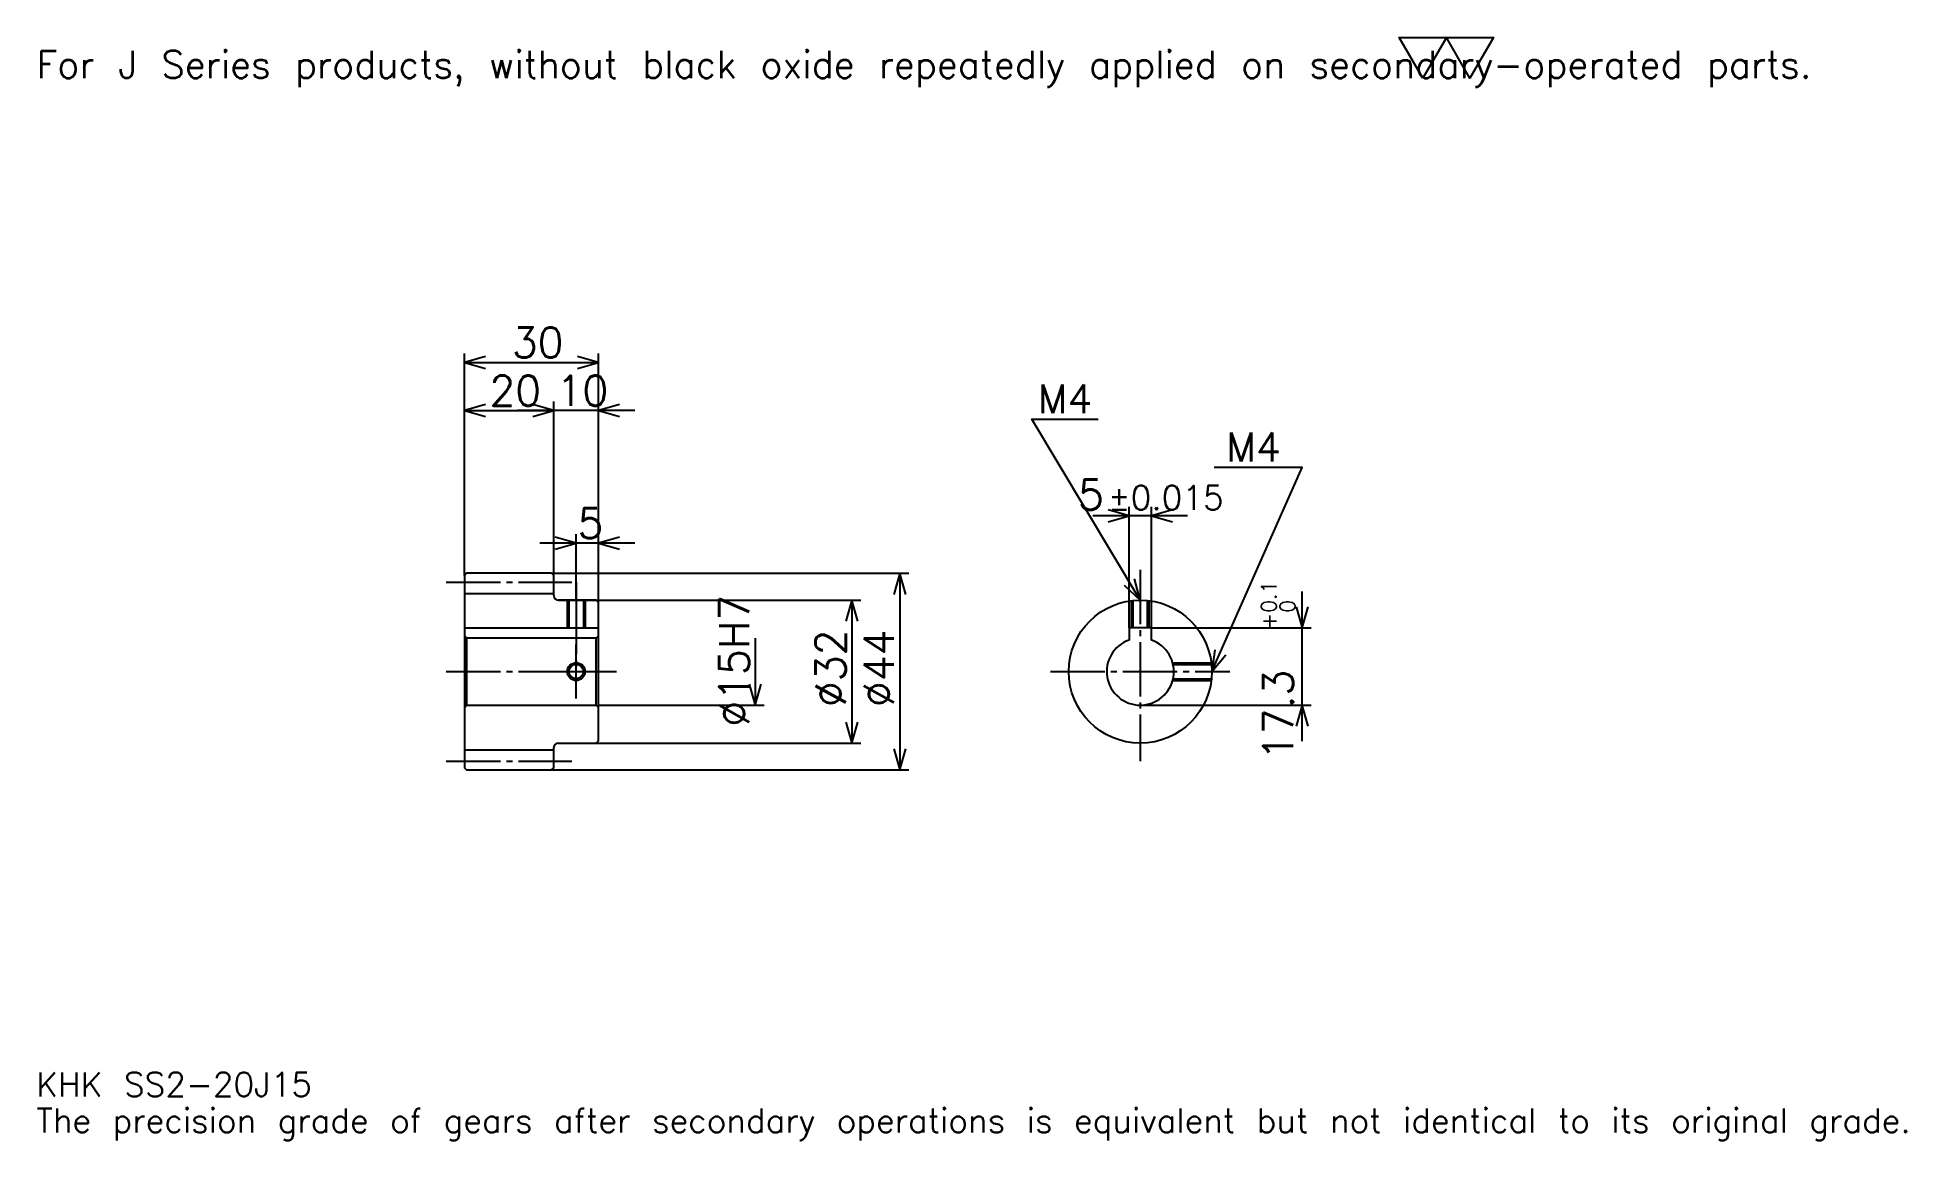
# Model space of a CAD drawing. Extents: x 14 to 432, y 5 to 252.
import ezdxf

# ---------------------------------------------------------------- set-up
doc = ezdxf.new("R2010")
doc.units = 0
doc.linetypes.add('DASHDOT', pattern=[16.173913, 12.130435, -1.347826, 1.347826, -1.347826])
doc.layers.get('0').update_dxf_attribs({"linetype": 'CONTINUOUS'})
doc.layers.add('DASHDOT', color=6, linetype='DASHDOT')
doc.styles.add('KANJI', font='TXT', dxfattribs={"bigfont": 'BIGFONT'})

msp = doc.modelspace()

# ---------------------------------------------------------------- linework, layer by layer
at = {"color": 5}
for p, q in [((109.173904, 131.847824), (109.173904, 181.043472)), ((139.173904, 131.847824), (139.173904, 181.043472)), ((109.173904, 179.021729), (139.173904, 179.021729)), ((109.173904, 168.239136), (129.173904, 168.239136)), ((147.260864, 168.239136), (121.086945, 168.239136)), ((129.173904, 131.847824), (129.173904, 170.260864)), ((257.804321, 119.647827), (257.804321, 146.739136)), ((262.804321, 119.647827), (262.804321, 146.739136)), ((270.891296, 144.717392), (249.717377, 144.717392)), ((147.260864, 138.58696), (126.086945, 138.58696)), ((134.173904, 131.847824), (134.173904, 140.608688)), ((109.173904, 131.347824), (109.173904, 131.847824)), ((128.673904, 131.847824), (139.173904, 131.847824)), ((129.173904, 131.347824), (129.173904, 131.847824)), ((134.173904, 125.847824), (134.173904, 131.847824)), ((134.173904, 125.847824), (134.173904, 131.847824)), ((139.173904, 131.847824), (208.586945, 131.847824)), ((139.173904, 125.347824), (139.173904, 131.847824)), ((206.565216, 131.847824), (206.565216, 87.847824)), ((130.173904, 125.847824), (139.173904, 125.847824)), ((139.173904, 125.847824), (197.804337, 125.847824)), ((195.782593, 125.847824), (195.782593, 93.847824)), ((296.521729, 94.260864), (296.521729, 127.734779)), ((174.217377, 117.347824), (174.217377, 102.347824)), ((262.804321, 119.647827), (298.543457, 119.647827)), ((139.173904, 102.347824), (176.23912, 102.347824)), ((260.304321, 102.347824), (298.543457, 102.347824)), ((130.173904, 93.847824), (139.173904, 93.847824)), ((139.173904, 93.847824), (197.804337, 93.847824)), ((128.673904, 87.847824), (139.173904, 87.847824)), ((139.173904, 87.847824), (208.586945, 87.847824))]:
    msp.add_line(p, q, dxfattribs=at)
at = {"color": 4}
for p, q in [((109.173904, 127.347824), (129.173904, 127.347824)), ((109.173904, 119.647827), (139.173904, 119.647827)), ((109.673904, 117.347824), (109.673904, 102.347824)), ((138.673904, 117.347824), (139.173904, 117.847824)), ((138.673904, 102.347824), (139.173904, 101.847824)), ((109.173904, 92.347824), (129.173904, 92.347824))]:
    msp.add_line(p, q, dxfattribs=at)
at = {"color": 7}
msp.add_lwpolyline([(323.478271, 242.608688), (318.221741, 251.720001), (339.247833, 251.720001), (333.991302, 242.608688), (328.734802, 251.720001), (323.478271, 242.608688)], dxfattribs=at)
at = {"color": 5}
for points in [[(113.891296, 180.369568), (109.173904, 179.021729), (113.891296, 177.67392)], [(134.456512, 177.67392), (139.173904, 179.021729), (134.456512, 180.369568)], [(113.891296, 169.58696), (109.173904, 168.239136), (113.891296, 166.891296)], [(124.456512, 166.891296), (129.173904, 168.239136), (124.456512, 169.58696)], [(124.456512, 166.891296), (129.173904, 168.239136), (124.456512, 169.58696)], [(143.891296, 169.58696), (139.173904, 168.239136), (143.891296, 166.891296)], [(260.304321, 125.847824), (236.043472, 166.282608), (250.869553, 166.282608)], [(276.304321, 109.847824), (296.521729, 155.5), (276.843475, 155.5)], [(253.086945, 143.369568), (257.804321, 144.717392), (253.086945, 146.065216)], [(267.521729, 146.065216), (262.804321, 144.717392), (267.521729, 143.369568)], [(129.456512, 137.239136), (134.173904, 138.58696), (129.456512, 139.934784)], [(143.891296, 139.934784), (139.173904, 138.58696), (143.891296, 137.239136)], [(207.913025, 127.130432), (206.565216, 131.847824), (205.217377, 127.130432)], [(256.721497, 129.199509), (260.304321, 125.847824), (259.03302, 130.586411)], [(197.130432, 121.130432), (195.782593, 125.847824), (194.434784, 121.130432)], [(295.173889, 124.365219), (296.521729, 119.647827), (297.869568, 124.365219)], [(276.982147, 114.70694), (276.304321, 109.847824), (279.446899, 113.615395)], [(172.869553, 107.065216), (174.217377, 102.347824), (175.565216, 107.065216)], [(297.869568, 97.630432), (296.521729, 102.347824), (295.173889, 97.630432)], [(194.434784, 98.565216), (195.782593, 93.847824), (197.130432, 98.565216)], [(205.217377, 92.565216), (206.565216, 87.847824), (207.913025, 92.565216)]]:
    msp.add_lwpolyline(points, dxfattribs=at)
at = {"color": 4}
for points in [[(129.173904, 126.847824), (129.173904, 131.347824), (128.673904, 131.847824), (109.673904, 131.847824), (109.173904, 131.347824), (109.173904, 101.847824)], [(130.173904, 93.847824), (138.673904, 93.847824), (139.173904, 94.347824), (139.173904, 125.347824), (138.673904, 125.847824), (130.173904, 125.847824)], [(132.173904, 125.847824), (132.173904, 119.647827)], [(132.553909, 125.847824), (132.553909, 119.647827)], [(135.7939, 125.847824), (135.7939, 119.647827)], [(136.173904, 125.847824), (136.173904, 119.647827)], [(258.304321, 119.647827), (258.304321, 125.722336)], [(258.684326, 119.647827), (258.684326, 125.765602)], [(261.924316, 119.647827), (261.924316, 125.765602)], [(262.304321, 119.647827), (262.304321, 125.722336)], [(109.173904, 101.847824), (109.673904, 102.347824), (138.673904, 102.347824), (138.673904, 117.347824), (109.673904, 117.347824), (109.173904, 117.847824)], [(262.804321, 116.918892), (262.804321, 119.647827), (257.804321, 119.647827), (257.804321, 116.918892)], [(267.532745, 111.847824), (276.178833, 111.847824)], [(267.627289, 111.467827), (276.222107, 111.467827)], [(267.532745, 107.847824), (276.178833, 107.847824)], [(267.627289, 108.227821), (276.222107, 108.227821)], [(109.173904, 101.847824), (109.173904, 88.347824), (109.673904, 87.847824), (128.673904, 87.847824), (129.173904, 88.347824), (129.173904, 92.847824)]]:
    msp.add_lwpolyline(points, dxfattribs=at)
for centre, radius in [((260.304321, 109.847824), 16), ((134.173904, 109.847824), 1.62)]:
    msp.add_circle(centre, radius, dxfattribs=at)
at = {"color": 7}
msp.add_circle((134.173904, 109.847824), 2, dxfattribs=at)
at = {"color": 4}
for centre, radius, start, end in [((130.173904, 126.847824), 1, 180, 270), ((260.304321, 109.847824), 7.5, 109.47122094, 70.52877906), ((130.173904, 92.847824), 1, 90, 180)]:
    msp.add_arc(centre, radius, start, end, dxfattribs=at)
at = {"layer": 'DASHDOT', "color": 7}
for p, q in [((105.130424, 129.847824), (133.217377, 129.847824)), ((260.304321, 132.58696), (260.304321, 89.804344)), ((134.173904, 125.847824), (134.173904, 109.847824)), ((105.130424, 109.847824), (143.217377, 109.847824)), ((240.260864, 109.847824), (280.347839, 109.847824)), ((105.130424, 89.847824), (133.217377, 89.847824))]:
    msp.add_line(p, q, dxfattribs=at)
for points in [[(134.173904, 129.891296), (134.173904, 115.604347)], [(134.173904, 103.804344), (134.173904, 115.891304)], [(128.130432, 109.847824), (140.217377, 109.847824)]]:
    msp.add_lwpolyline(points, dxfattribs=at)

# ---------------------------------------------------------------- texts
at = {"color": 7, "style": 'KANJI'}
for s, height, p in [('For J Series products, without black oxide repeatedly applied on secondary-operated parts.', 6.065217, (13.478261, 242.608688)), ('30', 6.73913, (119.793472, 180.100006)), ('20', 6.73913, (114.793472, 169.317383)), ('10', 6.73913, (129.793472, 169.317383)), ('M4', 6.469565, (237.391296, 167.630432)), ('M4', 6.469565, (279.539124, 156.847824)), ('5', 6.73913, (246.393433, 146.065216)), ('%%p0.015', 5.391304, (253.064346, 146.065216)), ('5', 6.73913, (134.483688, 139.665222)), ('KHK SS2-20J15', 5.391304, (13.478261, 14.826087)), ('The precision grade of gears after secondary operations is equivalent but not identical to its original grade.', 5.391304, (13.478261, 6.73913))]:
    msp.add_text(s, height=height, dxfattribs=at).set_placement(p)
for s, height, p in [('%%c15H7', 6.73913, (172.869553, 97.548912)), ('0.1', 3.369565, (290.726074, 122.995682)), ('0', 3.369565, (294.904358, 122.995682)), ('+', 3.369565, (290.726074, 119.221771)), ('%%c32', 6.73913, (194.434784, 101.929344)), ('%%c44', 6.73913, (205.217377, 101.929344)), ('17.3', 6.73913, (294.5, 90.052155))]:
    msp.add_text(s, height=height, rotation=90, dxfattribs=at).set_placement(p)

doc.saveas('drawing.dxf')
